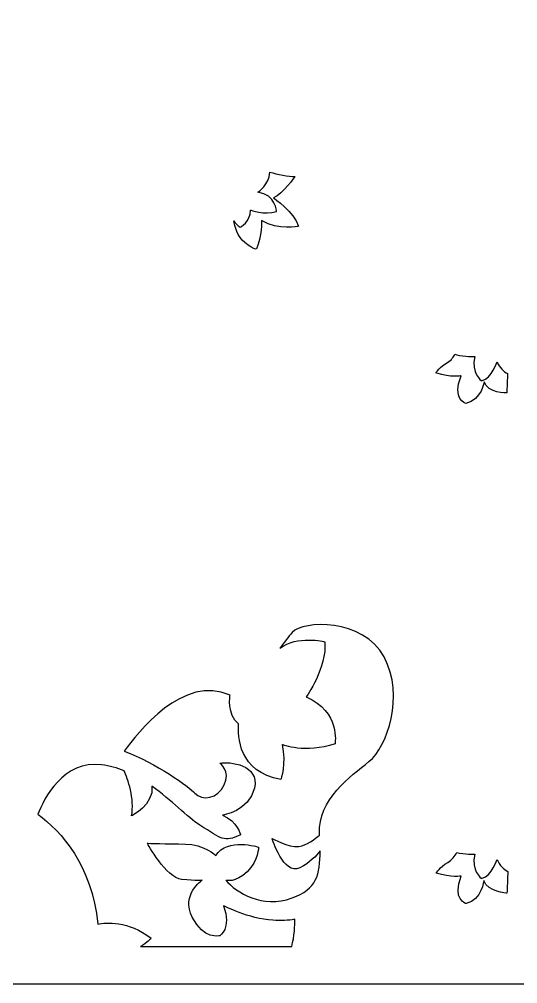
# Model space of a CAD drawing. Header units: centimetres. Extents: x 17.84 to 26.35, y -9 to -0.15.
# Drawn here: x 21.812 to 24.102, y -9 to -4.574 of the extents above; entities that cross this region are included whole.
import ezdxf

# ---------------------------------------------------------------- set-up
doc = ezdxf.new("R2010")
doc.units = ezdxf.units.CM
doc.header["$MEASUREMENT"] = 0
doc.layers.add('layer 1', color=7, linetype='Continuous')

msp = doc.modelspace()

# ---------------------------------------------------------------- linework, layer by layer
at = {"layer": 'layer 1', "color": 250}
for points, knots in [([(17.84025, -0.14861), (17.84025, -0.14861), (26.3514, -0.14861), (26.3514, -0.14861), (26.3514, -0.14861), (26.3514, -0.14861), (26.3514, -9.00021), (26.3514, -9.00021), (26.3514, -9.00021), (26.3514, -9.00021), (17.84025, -9.00021), (17.84025, -9.00021), (17.84025, -9.00021), (17.84025, -9.00021), (17.84025, -0.14861), (17.84025, -0.14861)], [0, 0, 0, 0, 0.2, 0.2, 0.2, 0.2, 0.4, 0.4, 0.4, 0.4, 0.6, 0.6, 0.6, 0.6, 1, 1, 1, 1]), ([(22.96405, -5.27659), (22.96064, -5.33293), (22.90915, -5.36762), (22.90915, -5.36762), (22.90915, -5.36762), (22.99075, -5.37999), (22.99483, -5.45627), (22.99483, -5.45627), (22.99483, -5.45627), (22.93567, -5.47482), (22.87447, -5.45008), (22.87447, -5.45008), (22.87447, -5.45008), (22.87447, -5.50574), (22.82755, -5.52842), (22.82755, -5.52842), (22.82755, -5.52842), (22.81442, -5.52071), (22.80473, -5.51034), (22.7976, -5.49874), (22.7976, -5.49874), (22.80221, -5.52402), (22.81494, -5.57154), (22.84794, -5.59858), (22.84794, -5.59858), (22.89441, -5.63665), (22.90195, -5.62777), (22.90195, -5.62777), (22.90195, -5.62777), (22.92832, -5.57319), (22.92581, -5.49704), (22.92581, -5.49704), (22.92581, -5.49704), (23.00494, -5.54654), (23.09536, -5.5237), (23.09536, -5.5237), (23.09536, -5.5237), (23.07653, -5.46024), (22.98107, -5.39424), (22.98107, -5.39424), (22.98107, -5.39424), (23.02378, -5.37393), (23.07904, -5.29524), (23.07904, -5.29524), (23.07904, -5.29524), (23.05142, -5.29704), (22.99469, -5.28421), (22.96405, -5.27659)], [0, 0, 0, 0, 0.0769231, 0.0769231, 0.0769231, 0.0769231, 0.1538462, 0.1538462, 0.1538462, 0.1538462, 0.2307692, 0.2307692, 0.2307692, 0.2307692, 0.3076923, 0.3076923, 0.3076923, 0.3076923, 0.3846154, 0.3846154, 0.3846154, 0.3846154, 0.4615385, 0.4615385, 0.4615385, 0.4615385, 0.5384615, 0.5384615, 0.5384615, 0.5384615, 0.6153846, 0.6153846, 0.6153846, 0.6153846, 0.6923077, 0.6923077, 0.6923077, 0.6923077, 0.7692308, 0.7692308, 0.7692308, 0.7692308, 0.8461538, 0.8461538, 0.8461538, 0.8461538, 1, 1, 1, 1]), ([(24.05566, -6.20021), (24.03727, -6.19058), (24.01808, -6.17409), (24.0072, -6.14582), (24.0072, -6.14582), (24.0072, -6.14582), (23.98542, -6.22102), (23.93642, -6.23386), (23.93642, -6.23386), (23.93642, -6.23386), (23.8856, -6.19717), (23.90556, -6.12198), (23.90556, -6.12198), (23.90556, -6.12198), (23.87903, -6.12407), (23.83475, -6.117), (23.83475, -6.117), (23.82654, -6.11569), (23.81937, -6.11384), (23.81314, -6.11169), (23.81314, -6.11169), (23.80843, -6.1227), (23.79884, -6.1374), (23.77949, -6.14869), (23.77949, -6.14869), (23.7441, -6.16932), (23.7264, -6.19683), (23.7264, -6.19683), (23.7264, -6.19683), (23.79718, -6.22022), (23.8421, -6.21059), (23.8421, -6.21059), (23.8421, -6.21059), (23.79854, -6.31788), (23.86388, -6.33714), (23.86388, -6.33714), (23.86388, -6.33714), (23.93739, -6.31926), (23.94817, -6.23777), (23.94817, -6.23777), (23.94817, -6.23777), (23.96586, -6.29141), (24.05173, -6.289), (24.05173, -6.289), (24.05173, -6.289), (24.05277, -6.269), (24.05478, -6.22144), (24.05566, -6.20021)], [0, 0, 0, 0, 0.0769231, 0.0769231, 0.0769231, 0.0769231, 0.1538462, 0.1538462, 0.1538462, 0.1538462, 0.2307692, 0.2307692, 0.2307692, 0.2307692, 0.3076923, 0.3076923, 0.3076923, 0.3076923, 0.3846154, 0.3846154, 0.3846154, 0.3846154, 0.4615385, 0.4615385, 0.4615385, 0.4615385, 0.5384615, 0.5384615, 0.5384615, 0.5384615, 0.6153846, 0.6153846, 0.6153846, 0.6153846, 0.6923077, 0.6923077, 0.6923077, 0.6923077, 0.7692308, 0.7692308, 0.7692308, 0.7692308, 0.8461538, 0.8461538, 0.8461538, 0.8461538, 1, 1, 1, 1]), ([(23.06389, -8.82998), (23.06389, -8.82998), (22.36931, -8.82998), (22.36931, -8.82998), (22.36931, -8.82998), (22.39976, -8.81254), (22.41798, -8.79192), (22.41798, -8.79192), (22.41798, -8.79192), (22.31387, -8.70893), (22.20976, -8.71933), (22.17361, -8.72639), (22.17361, -8.72639), (22.14512, -8.45588), (22.00672, -8.30297), (21.8976, -8.22192), (21.8976, -8.22192), (21.92545, -8.15266), (22.0157, -7.97158), (22.19059, -7.99568), (22.19059, -7.99568), (22.22755, -8.00078), (22.26208, -8.01039), (22.29448, -8.02313), (22.29448, -8.02313), (22.3094, -8.05843), (22.34456, -8.15339), (22.32783, -8.2304), (22.32783, -8.2304), (22.32783, -8.2304), (22.43205, -8.17873), (22.4219, -8.09364), (22.4219, -8.09364), (22.51259, -8.15786), (22.58283, -8.23543), (22.64268, -8.27288), (22.64268, -8.27288), (22.74558, -8.33725), (22.75048, -8.35211), (22.82889, -8.31744), (22.82889, -8.31744), (22.82889, -8.31744), (22.81693, -8.25529), (22.74566, -8.22704), (22.74566, -8.22704), (22.74566, -8.22704), (22.86818, -8.21025), (22.89267, -8.1024), (22.89267, -8.1024), (22.91717, -7.99455), (22.77895, -7.98041), (22.73346, -7.98748), (22.73346, -7.98748), (22.73346, -7.98748), (22.7842, -8.02461), (22.75446, -8.08826), (22.75446, -8.08826), (22.72471, -8.15191), (22.65182, -8.1625), (22.61857, -8.12537), (22.61857, -8.12537), (22.59388, -8.09779), (22.44027, -7.98722), (22.29507, -7.93314), (22.29507, -7.93314), (22.35456, -7.84905), (22.56761, -7.57805), (22.78063, -7.67606), (22.78063, -7.67606), (22.78063, -7.67606), (22.76562, -7.76715), (22.82027, -7.80731), (22.82027, -7.80731), (22.81552, -7.86369), (22.819, -8.02799), (23.01425, -8.06371), (23.01425, -8.06371), (23.01425, -8.06371), (23.03874, -7.9895), (23.02038, -7.90291), (23.02038, -7.90291), (23.02038, -7.90291), (23.12646, -7.9462), (23.26314, -7.89879), (23.26314, -7.89879), (23.26314, -7.89879), (23.28762, -7.75036), (23.13054, -7.68439), (23.13054, -7.68439), (23.13054, -7.68439), (23.22642, -7.54879), (23.21622, -7.43128), (23.21622, -7.43128), (23.21622, -7.43128), (23.0876, -7.3993), (23.0096, -7.46094), (23.0096, -7.46094), (23.02824, -7.43552), (23.04887, -7.4085), (23.06675, -7.38772), (23.06675, -7.38772), (23.11336, -7.33355), (23.39301, -7.32178), (23.48855, -7.50075), (23.48855, -7.50075), (23.5841, -7.67973), (23.5029, -7.91364), (23.41892, -7.98083), (23.41892, -7.98083), (23.33494, -8.04801), (23.18447, -8.1541), (23.19147, -8.31322), (23.19147, -8.31322), (23.19154, -8.31475), (23.1916, -8.31625), (23.19166, -8.31777), (23.19166, -8.31777), (23.1729, -8.33426), (23.13174, -8.36696), (23.09628, -8.37083), (23.09628, -8.37083), (23.0486, -8.37604), (22.97386, -8.33307), (22.97386, -8.33307), (22.97386, -8.33307), (22.97386, -8.33307), (23.02669, -8.50496), (23.10143, -8.4685), (23.10143, -8.4685), (23.14717, -8.44618), (23.17745, -8.41265), (23.19407, -8.38999), (23.19407, -8.38999), (23.19541, -8.50089), (23.17813, -8.56586), (23.06549, -8.60672), (23.06549, -8.60672), (22.92902, -8.65622), (22.81005, -8.58196), (22.76106, -8.52539), (22.76106, -8.52539), (22.76106, -8.52539), (22.80655, -8.53953), (22.85904, -8.48649), (22.85904, -8.48649), (22.91153, -8.43345), (22.91153, -8.37333), (22.91153, -8.37333), (22.91153, -8.37333), (22.91153, -8.37333), (22.76806, -8.32737), (22.71557, -8.41223), (22.71557, -8.41223), (22.71557, -8.41223), (22.65958, -8.35919), (22.5756, -8.35919), (22.5756, -8.35919), (22.49162, -8.35919), (22.40064, -8.35565), (22.40064, -8.35565), (22.40064, -8.35565), (22.40064, -8.35565), (22.48812, -8.51478), (22.55811, -8.52185), (22.55811, -8.52185), (22.62809, -8.52892), (22.65259, -8.52539), (22.65259, -8.52539), (22.65259, -8.52539), (22.65259, -8.52539), (22.55461, -8.58904), (22.6071, -8.69512), (22.6071, -8.69512), (22.65958, -8.8012), (22.73307, -8.77999), (22.73307, -8.77999), (22.73307, -8.77999), (22.73307, -8.77999), (22.78906, -8.74816), (22.75056, -8.64208), (22.75056, -8.64208), (22.75056, -8.64208), (22.86604, -8.70219), (22.97801, -8.70926), (22.97801, -8.70926), (23.01417, -8.71155), (23.04777, -8.71049), (23.07834, -8.70447), (23.07834, -8.70447), (23.07864, -8.73172), (23.07697, -8.78159), (23.06389, -8.82998)], [0, 0, 0, 0, 0.0204082, 0.0204082, 0.0204082, 0.0204082, 0.0408163, 0.0408163, 0.0408163, 0.0408163, 0.0612245, 0.0612245, 0.0612245, 0.0612245, 0.0816327, 0.0816327, 0.0816327, 0.0816327, 0.1020408, 0.1020408, 0.1020408, 0.1020408, 0.122449, 0.122449, 0.122449, 0.122449, 0.1428571, 0.1428571, 0.1428571, 0.1428571, 0.1632653, 0.1632653, 0.1632653, 0.1632653, 0.1836735, 0.1836735, 0.1836735, 0.1836735, 0.2040816, 0.2040816, 0.2040816, 0.2040816, 0.2244898, 0.2244898, 0.2244898, 0.2244898, 0.244898, 0.244898, 0.244898, 0.244898, 0.2653061, 0.2653061, 0.2653061, 0.2653061, 0.2857143, 0.2857143, 0.2857143, 0.2857143, 0.3061224, 0.3061224, 0.3061224, 0.3061224, 0.3265306, 0.3265306, 0.3265306, 0.3265306, 0.3469388, 0.3469388, 0.3469388, 0.3469388, 0.3673469, 0.3673469, 0.3673469, 0.3673469, 0.3877551, 0.3877551, 0.3877551, 0.3877551, 0.4081633, 0.4081633, 0.4081633, 0.4081633, 0.4285714, 0.4285714, 0.4285714, 0.4285714, 0.4489796, 0.4489796, 0.4489796, 0.4489796, 0.4693878, 0.4693878, 0.4693878, 0.4693878, 0.4897959, 0.4897959, 0.4897959, 0.4897959, 0.5102041, 0.5102041, 0.5102041, 0.5102041, 0.5306122, 0.5306122, 0.5306122, 0.5306122, 0.5510204, 0.5510204, 0.5510204, 0.5510204, 0.5714286, 0.5714286, 0.5714286, 0.5714286, 0.5918367, 0.5918367, 0.5918367, 0.5918367, 0.6122449, 0.6122449, 0.6122449, 0.6122449, 0.6326531, 0.6326531, 0.6326531, 0.6326531, 0.6530612, 0.6530612, 0.6530612, 0.6530612, 0.6734694, 0.6734694, 0.6734694, 0.6734694, 0.6938776, 0.6938776, 0.6938776, 0.6938776, 0.7142857, 0.7142857, 0.7142857, 0.7142857, 0.7346939, 0.7346939, 0.7346939, 0.7346939, 0.755102, 0.755102, 0.755102, 0.755102, 0.7755102, 0.7755102, 0.7755102, 0.7755102, 0.7959184, 0.7959184, 0.7959184, 0.7959184, 0.8163265, 0.8163265, 0.8163265, 0.8163265, 0.8367347, 0.8367347, 0.8367347, 0.8367347, 0.8571429, 0.8571429, 0.8571429, 0.8571429, 0.877551, 0.877551, 0.877551, 0.877551, 0.8979592, 0.8979592, 0.8979592, 0.8979592, 0.9183673, 0.9183673, 0.9183673, 0.9183673, 0.9387755, 0.9387755, 0.9387755, 0.9387755, 0.9591837, 0.9591837, 0.9591837, 0.9591837, 1, 1, 1, 1]), ([(24.05692, -8.48456), (24.03815, -8.47503), (24.01832, -8.45843), (24.0072, -8.42952), (24.0072, -8.42952), (24.0072, -8.42952), (23.98542, -8.50472), (23.93642, -8.51756), (23.93642, -8.51756), (23.93642, -8.51756), (23.8856, -8.48087), (23.90556, -8.40568), (23.90556, -8.40568), (23.90556, -8.40568), (23.87903, -8.40777), (23.83475, -8.4007), (23.83475, -8.4007), (23.83057, -8.40004), (23.82667, -8.39923), (23.82301, -8.39832), (23.82301, -8.39832), (23.81392, -8.41366), (23.79964, -8.43291), (23.78052, -8.44405), (23.78052, -8.44405), (23.74513, -8.46469), (23.72744, -8.4922), (23.72744, -8.4922), (23.72744, -8.4922), (23.79822, -8.51558), (23.84314, -8.50595), (23.84314, -8.50595), (23.84314, -8.50595), (23.79958, -8.61325), (23.86492, -8.63251), (23.86492, -8.63251), (23.86492, -8.63251), (23.93842, -8.61462), (23.94659, -8.52659), (23.94659, -8.52659), (23.94659, -8.52659), (23.96429, -8.58023), (24.05276, -8.58436), (24.05276, -8.58436), (24.05276, -8.58436), (24.05375, -8.56546), (24.05584, -8.51245), (24.05692, -8.48456)], [0, 0, 0, 0, 0.0769231, 0.0769231, 0.0769231, 0.0769231, 0.1538462, 0.1538462, 0.1538462, 0.1538462, 0.2307692, 0.2307692, 0.2307692, 0.2307692, 0.3076923, 0.3076923, 0.3076923, 0.3076923, 0.3846154, 0.3846154, 0.3846154, 0.3846154, 0.4615385, 0.4615385, 0.4615385, 0.4615385, 0.5384615, 0.5384615, 0.5384615, 0.5384615, 0.6153846, 0.6153846, 0.6153846, 0.6153846, 0.6923077, 0.6923077, 0.6923077, 0.6923077, 0.7692308, 0.7692308, 0.7692308, 0.7692308, 0.8461538, 0.8461538, 0.8461538, 0.8461538, 1, 1, 1, 1])]:
    msp.add_open_spline(points, degree=3, knots=knots, dxfattribs=at)

doc.saveas('drawing.dxf')
